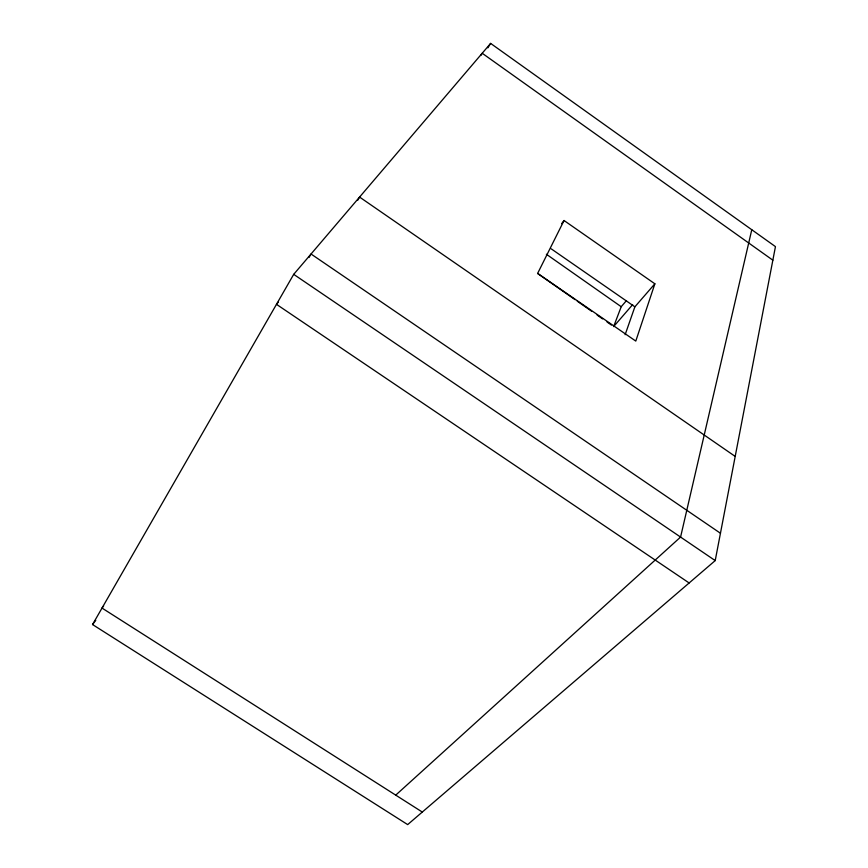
<?xml version="1.0" encoding="UTF-8"?>
<svg xmlns="http://www.w3.org/2000/svg" width="868" height="868" viewBox="0 0 868 868"><rect width="100%" height="100%" fill="white"/><g stroke="black" fill="none" stroke-linecap="round" stroke-linejoin="round"><path stroke-width="1.3" d="M715.21 560.587L775.45 246.62L490.615 43.4L293.699 274.342L92.55 624.548L407.678 824.6L715.21 560.587L293.699 274.342M751.775 229.727L680.577 537.064L395.732 795.131M654.873 283.803L635.788 341.081L537.639 273.387L564.048 220.515L654.873 283.803L634.877 306.827L625.134 334.712M626.49 300.567L621.217 306.719L613.633 326.596L632.663 304.614M309.03 257.46L311.037 254.009L720.462 533.256M357.627 200.389L359.58 197.069L735.196 456.416M480.818 55.509L482.207 53.263L772.845 260.183M487.87 47.849L490.615 43.4M561.629 223.694L564.048 220.515M92.55 624.548L95.751 620.338M103.628 605.962L102.012 608.067L422.293 812.047M278.216 302.248L276.469 304.321L689.138 582.97M551.158 248.801L634.877 306.827M537.607 273.474L575.072 299.655M577.274 301.196L591.596 311.2M597.108 315.051L602.62 318.903M607.025 321.985L611.43 325.055M546.363 254.237L621.217 306.719"/></g></svg>
